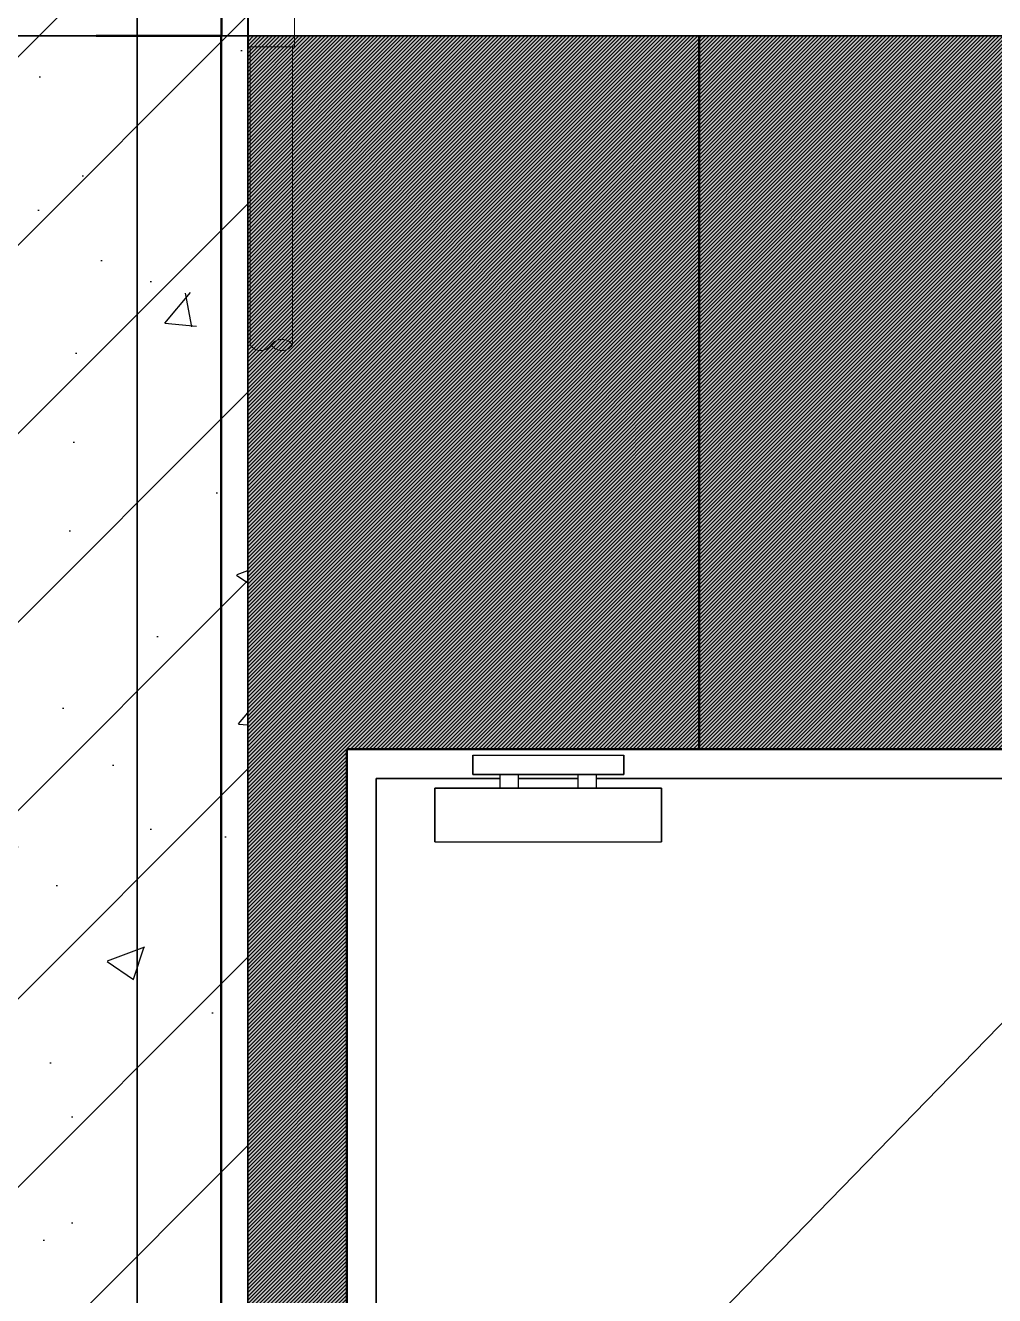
# Model space of a CAD drawing. Header units: millimetres. Extents: x -25371 to 2282244, y -90657 to 147824.
# Drawn here: x 1887416 to 1888571, y 526 to 2040 of the extents above; entities that cross this region are included whole.
import ezdxf

# ---------------------------------------------------------------- set-up
doc = ezdxf.new("R2010")
doc.units = ezdxf.units.MM
doc.layers.add('000 - CONCRETE_COL_HATCH_', color=7, linetype='Continuous')
doc.layers.add('000 - EXISTING_PRECAST_MAIN_COLOR_1', color=7, linetype='Continuous')
for name, color, linetype, lineweight in [('A-DOOR', 7, 'Continuous', 35), ('A-DOOR-E', 7, 'Continuous', 35), ('A-DOOR-FRAM', 7, 'Continuous', 35), ('A-GLAZ-CURT', 7, 'Continuous', 35), ('A-GLAZ-CURT-HDLN', 7, 'Continuous', 9), ('WALL-E', 7, 'Continuous', 50)]:
    doc.layers.add(name, color=color, linetype=linetype, lineweight=lineweight)

# ---------------------------------------------------------------- blocks, each defined once
blk = doc.blocks.new('System Panel - DPA-AR_Facade_Solid Panel 150mm-5074408-VS01 - ELEVATION 4')
at = {"layer": 'A-GLAZ-CURT', "color": 7}
for p, q in [((1650, 106600), (1800, 106600)), ((1650, 106600), (1800, 106600)), ((1800, 103600), (1800, 106600)), ((1800, 106600), (1800, 106600)), ((1800, 106600), (1800, 103600))]:
    blk.add_line(p, q, dxfattribs=at)
blk = doc.blocks.new('System Panel - DPA-AR_Facade_Solid Panel 150mm-V57-VS01 - ELEVATION 4')
at = {"layer": 'A-GLAZ-CURT', "color": 7}
for p, q in [((1650, 106600), (1800, 106600)), ((1650.9, 106600), (1800, 106600)), ((1800, 103600), (1800, 106600)), ((1800, 106600), (1800, 106600)), ((1800, 106600), (1800, 103600))]:
    blk.add_line(p, q, dxfattribs=at)
blk = doc.blocks.new('DPA_Curved type B_Corner 1 - Curved Type B_Corner 1-5074401-VS01 - ELEVATION 4')
at = {"layer": 'A-GLAZ-CURT', "color": 7}
for p, q in [((1800, 106600), (300, 106600)), ((1000, 106600), (1700, 106600)), ((1700, 106600), (1800, 106600)), ((1700, 103600), (1700, 106600)), ((1700, 103600), (1700, 106600)), ((1800, 103600), (1800, 106600)), ((1800, 103600), (1800, 106600))]:
    blk.add_line(p, q, dxfattribs=at)
blk = doc.blocks.new('DPA_Curved type B_Corner 1 - Curved Type B_Corner 1-5545647-VS01 - ELEVATION 4')
at = {"layer": 'A-GLAZ-CURT', "color": 7}
for p, q in [((1700, 106600), (1700, 108700)), ((1700, 106600), (1700, 108700)), ((1800, 106600), (1800, 108700)), ((1800, 106600), (1800, 108700)), ((300, 106600), (1800, 106600)), ((1700, 106600), (1000, 106600)), ((1800, 106600), (1700, 106600))]:
    blk.add_line(p, q, dxfattribs=at)
blk = doc.blocks.new('System Panel - DPA-AR_Facade_Solid Panel 150mm-V66-VS01 - ELEVATION 4')
at = {"layer": 'A-GLAZ-CURT', "color": 7}
for p, q in [((1650.9, 106600), (1800, 106600)), ((1650.9, 106600), (1800, 106600)), ((1800, 103600), (1800, 106600)), ((1800, 106600), (1800, 103600))]:
    blk.add_line(p, q, dxfattribs=at)
blk = doc.blocks.new('DPA_DR-SG-SW1 - D10_1300x2150 mm-5230762-VS01 - ELEVATION 4')
at = {"layer": 'A-DOOR', "color": 7}
for p, q in [((1800, 105715), (1800, 103600)), ((1800, 103600), (1800, 105715))]:
    blk.add_line(p, q, dxfattribs=at)
at = {"layer": 'A-DOOR-FRAM', "color": 7}
for p, q in [((1800, 103600), (1800, 105750)), ((1800, 105750), (1800, 103600)), ((1800, 103600), (1800, 105715)), ((1800, 103600), (1800, 105715))]:
    blk.add_line(p, q, dxfattribs=at)
blk = doc.blocks.new('DPA_CP_Entrance Canopy Lower - Depth 4200-5687027-VS01 - ELEVATION 4')
at = {"layer": 'A-GLAZ-CURT', "color": 7, "lineweight": 9}
for p, q in [((1832.5, 106586.9), (1832.5, 106641.9)), ((1887.5, 106641.9), (1887.5, 106586.9)), ((1887.5, 106586.9), (1832.5, 106586.9)), ((1834.5, 106231.7), (1834.5, 106586.9)), ((1885, 106231.7), (1885, 106586.9))]:
    blk.add_line(p, q, dxfattribs=at)
at = {"layer": 'A-GLAZ-CURT', "color": 7}
for p, q in [((1801, 106600), (1801, 106625)), ((1801, 106625), (1801, 106600)), ((4401, 106600), (1801, 106600)), ((1801, 106600), (4401, 106600))]:
    blk.add_line(p, q, dxfattribs=at)
at = {"layer": 'A-GLAZ-CURT', "color": 7, "lineweight": 9}
for centre, start, end in [((1872.4, 106223), 34.7148, 145.2852), ((1847.1, 106240.4), 214.7148, 325.2852), ((1872.4, 106240.4), 214.7148, 325.2852)]:
    blk.add_arc(centre, 15.3, start, end, dxfattribs=at)
at = {"layer": 'A-GLAZ-CURT-HDLN', "color": 7}
blk.add_line((1801, 106600), (1801, 109310.9), dxfattribs=at)
blk = doc.blocks.new('DPA_CP_Entrance Canopy Lower - Depth 4200-V69-VS01 - ELEVATION 4')
at = {"layer": 'A-GLAZ-CURT', "color": 7}
for p, q in [((1801, 106600), (1801, 106625)), ((1801, 106625), (1801, 106600)), ((4401, 106600), (1801, 106600)), ((1801, 106600), (4401, 106600))]:
    blk.add_line(p, q, dxfattribs=at)
at = {"layer": 'A-GLAZ-CURT', "color": 7, "lineweight": 9}
for p, q in [((1832.5, 106586.9), (1832.5, 106600)), ((1887.5, 106600), (1887.5, 106586.9)), ((1887.5, 106586.9), (1832.5, 106586.9)), ((1834.5, 106231.7), (1834.5, 106586.9)), ((1885, 106231.7), (1885, 106586.9))]:
    blk.add_line(p, q, dxfattribs=at)
for centre, start, end in [((1872.4, 106223), 34.7148, 145.2852), ((1847.1, 106240.4), 214.7148, 325.2852), ((1872.4, 106240.4), 214.7148, 325.2852)]:
    blk.add_arc(centre, 15.3, start, end, dxfattribs=at)
at = {"layer": 'A-GLAZ-CURT-HDLN', "color": 7}
blk.add_line((1801, 106600), (1801, 109310.9), dxfattribs=at)
blk = doc.blocks.new('DPA_CP_Entrance Canopy Lower - Depth 4200-V70-VS01 - ELEVATION 4')
at = {"layer": 'A-GLAZ-CURT', "color": 7}
for p, q in [((1801, 106600), (1801, 106625)), ((1801, 106625), (1801, 106600)), ((4401, 106600), (1801, 106600)), ((1801, 106600), (4401, 106600))]:
    blk.add_line(p, q, dxfattribs=at)
at = {"layer": 'A-GLAZ-CURT', "color": 7, "lineweight": 9}
for p, q in [((1832.5, 106586.9), (1832.5, 106600)), ((1887.5, 106600), (1887.5, 106586.9)), ((1887.5, 106586.9), (1832.5, 106586.9)), ((1834.5, 106231.7), (1834.5, 106586.9)), ((1885, 106231.7), (1885, 106586.9))]:
    blk.add_line(p, q, dxfattribs=at)
for centre, start, end in [((1872.4, 106223), 34.7148, 145.2852), ((1847.1, 106240.4), 214.7148, 325.2852), ((1872.4, 106240.4), 214.7148, 325.2852)]:
    blk.add_arc(centre, 15.3, start, end, dxfattribs=at)
at = {"layer": 'A-GLAZ-CURT-HDLN', "color": 7}
blk.add_line((1801, 106600), (1801, 109310.9), dxfattribs=at)
blk = doc.blocks.new('DPA_CP_Entrance Canopy Lower - Depth 4200-V71-VS01 - ELEVATION 4')
at = {"layer": 'A-GLAZ-CURT', "color": 7}
for p, q in [((1801, 106600), (1801, 106625)), ((1801, 106625), (1801, 106600)), ((4401, 106600), (1801, 106600)), ((1801, 106600), (4401, 106600))]:
    blk.add_line(p, q, dxfattribs=at)
at = {"layer": 'A-GLAZ-CURT', "color": 7, "lineweight": 9}
for p, q in [((1832.5, 106586.9), (1832.5, 106600)), ((1887.5, 106600), (1887.5, 106586.9)), ((1887.5, 106586.9), (1832.5, 106586.9)), ((1834.5, 106231.7), (1834.5, 106586.9)), ((1885, 106231.7), (1885, 106586.9))]:
    blk.add_line(p, q, dxfattribs=at)
for centre, start, end in [((1872.4, 106223), 34.7148, 145.2852), ((1847.1, 106240.4), 214.7148, 325.2852), ((1872.4, 106240.4), 214.7148, 325.2852)]:
    blk.add_arc(centre, 15.3, start, end, dxfattribs=at)
at = {"layer": 'A-GLAZ-CURT-HDLN', "color": 7}
blk.add_line((1801, 106600), (1801, 109310.9), dxfattribs=at)
blk = doc.blocks.new('DPA_CP_Entrance Canopy Lower - Depth 4200-V72-VS01 - ELEVATION 4')
at = {"layer": 'A-GLAZ-CURT', "color": 7}
for p, q in [((1801, 106600), (1801, 106625)), ((1801, 106625), (1801, 106600)), ((4401, 106600), (1801, 106600)), ((1801, 106600), (4401, 106600))]:
    blk.add_line(p, q, dxfattribs=at)
at = {"layer": 'A-GLAZ-CURT', "color": 7, "lineweight": 9}
for p, q in [((1832.5, 106586.9), (1832.5, 106600)), ((1887.5, 106600), (1887.5, 106586.9)), ((1887.5, 106586.9), (1832.5, 106586.9)), ((1834.5, 106231.7), (1834.5, 106586.9)), ((1885, 106231.7), (1885, 106586.9))]:
    blk.add_line(p, q, dxfattribs=at)
for centre, start, end in [((1872.4, 106223), 34.7148, 145.2852), ((1847.1, 106240.4), 214.7148, 325.2852), ((1872.4, 106240.4), 214.7148, 325.2852)]:
    blk.add_arc(centre, 15.3, start, end, dxfattribs=at)
at = {"layer": 'A-GLAZ-CURT-HDLN', "color": 7}
blk.add_line((1801, 106600), (1801, 109310.9), dxfattribs=at)
blk = doc.blocks.new('DPA_CP_Entrance Canopy Lower - Depth 4200-V73-VS01 - ELEVATION 4')
at = {"layer": 'A-GLAZ-CURT', "color": 7}
for p, q in [((1801, 106600), (1801, 106625)), ((1801, 106625), (1801, 106600)), ((4401, 106600), (1801, 106600)), ((1801, 106600), (4401, 106600))]:
    blk.add_line(p, q, dxfattribs=at)
at = {"layer": 'A-GLAZ-CURT', "color": 7, "lineweight": 9}
for p, q in [((1832.5, 106586.9), (1832.5, 106600)), ((1887.5, 106600), (1887.5, 106586.9)), ((1887.5, 106586.9), (1832.5, 106586.9)), ((1834.5, 106231.7), (1834.5, 106586.9)), ((1885, 106231.7), (1885, 106586.9))]:
    blk.add_line(p, q, dxfattribs=at)
for centre, start, end in [((1872.4, 106223), 34.7148, 145.2852), ((1847.1, 106240.4), 214.7148, 325.2852), ((1872.4, 106240.4), 214.7148, 325.2852)]:
    blk.add_arc(centre, 15.3, start, end, dxfattribs=at)
at = {"layer": 'A-GLAZ-CURT-HDLN', "color": 7}
blk.add_line((1801, 106600), (1801, 109310.9), dxfattribs=at)
blk = doc.blocks.new('DPA_DR-SG-SW - D4_1100x2150 mm-5440963-VS01 - ELEVATION 4')
at = {"layer": '000 - EXISTING_PRECAST_MAIN_COLOR_1', "color": 7}
for p, q in [((1950, 105750), (1950, 103600)), ((1950, 105750), (1950, 103600)), ((1950, 105750), (3050, 105750)), ((3050, 105750), (1950, 105750)), ((2100, 105719.9), (2100, 105742.9)), ((2100, 105742.9), (2100, 105719.9)), ((2100, 105742.9), (2280, 105742.9)), ((2100, 105742.9), (2280, 105742.9)), ((2280, 105719.9), (2280, 105742.9)), ((2280, 105742.9), (2280, 105719.9)), ((3015, 105715), (1985, 104657.5)), ((1985, 105715), (2132.5, 105715)), ((2132.5, 105715), (1985, 105715)), ((1985, 103600), (1985, 105715)), ((1985, 105715), (1985, 103600)), ((1985, 103600), (1985, 105715)), ((1985, 105715), (1985, 103600)), ((1985, 105715), (2132.5, 105715)), ((2132.5, 105715), (1985, 105715)), ((2280, 105719.9), (2100, 105719.9)), ((2100, 105719.9), (2280, 105719.9)), ((2132.5, 105719.9), (2132.5, 105703.4)), ((2134, 105719.9), (2153, 105719.9)), ((2153, 105719.9), (2134, 105719.9)), ((2154.4, 105715), (2225.5, 105715)), ((2225.5, 105715), (2154.4, 105715)), ((2154.4, 105715), (2225.5, 105715)), ((2225.5, 105715), (2154.4, 105715)), ((2154.5, 105703.4), (2154.5, 105719.9)), ((2225.5, 105719.9), (2225.5, 105703.4)), ((2246, 105719.9), (2227, 105719.9)), ((2227, 105719.9), (2246, 105719.9)), ((2247.4, 105715), (3015, 105715)), ((3015, 105715), (2247.4, 105715)), ((2247.4, 105715), (3015, 105715)), ((3015, 105715), (2247.4, 105715)), ((2247.5, 105703.4), (2247.5, 105719.9)), ((2055, 105703.4), (2055, 105639.4)), ((2055, 105639.4), (2055, 105703.4)), ((2325, 105703.4), (2055, 105703.4)), ((2055, 105703.4), (2325, 105703.4)), ((2134, 105703.4), (2153, 105703.4)), ((2153, 105703.4), (2134, 105703.4)), ((2246, 105703.4), (2227, 105703.4)), ((2227, 105703.4), (2246, 105703.4)), ((2325, 105703.4), (2325, 105639.4)), ((2325, 105639.4), (2325, 105703.4)), ((2055, 105639.4), (2325, 105639.4)), ((2055, 105639.4), (2325, 105639.4))]:
    blk.add_line(p, q, dxfattribs=at)
blk = doc.blocks.new('C-1-VS01_REV00_20260616-140725_ELEVATION_4_EX')
at = {"layer": '000 - CONCRETE_COL_HATCH_'}
h = blk.add_hatch(dxfattribs=at)
h.set_pattern_fill('ANSI31')
h.set_pattern_definition([(45, (0, 0), (-112.2532, 112.2532), [])])
h.paths.add_polyline_path([(10532.2, 103600), (14053.6, 103600), (14053.6, 108700), (10532.2, 108700)])
h = blk.add_hatch(dxfattribs=at)
h.set_pattern_fill('AR-CONC', scale=0.05)
h.set_pattern_definition([(50, (0, 0), (455.4617, -39.8477), [47.625, -523.875]), (355, (0, 0), (-88.1086, 477.6421), [38.1, -419.1015]), (100.45144, (37.96, -3.3), (367.3531, 437.7944), [40.475, -445.2256]), (46.1842, (5e-15, 127), (677.6976, -105.1058), [71.4375, -785.8125]), (96.63556, (56.5, 118.24), (593.5103, 618.5653), [60.7126, -667.839]), (351.18415, (5e-15, 127), (593.5103, 618.5653), [57.15, -628.6493]), (21, (63.5, 95.25), (379.036, -255.663), [47.625, -523.875]), (326, (63.5, 95.25), (154.505, 460.47), [38.1, -419.1]), (71.45144, (95.1, 73.94), (533.541, 204.807), [40.475, -445.2248]), (37.5, (0, 0), (7.7215, 211.3876), [0, -414.02, 0, -425.45, 0, -420.6875]), (7.5, (0, 0), (167.04916, 250.45144), [0, -242.57, 0, -404.495, 0, -160.3375]), (327.5, (-141.6, 5e-15), (338.9765, -14.32186), [0, -158.75, 0, -495.3, 0, -657.225]), (317.5, (-205.1, 8e-15), (370.32295, 63.5662), [0, -206.375, 0, -328.93, 0, -466.725])])
h.paths.add_polyline_path([(10532.2, 103600), (14053.6, 103600), (14053.6, 108700), (10532.2, 108700)])
h = blk.add_hatch(dxfattribs=at)
h.set_pattern_fill('AR-CONC', scale=0.05, angle=-2e-15)
h.paths.add_polyline_path([(16572.8, 106950), (14053.6, 107184.7), (14054.3, 106600), (16572.8, 106600)])
h.paths.add_polyline_path([(15271.8, 105750), (15271.8, 103600), (16721.8, 103600), (16721.8, 108700), (14053.6, 108700), (14053.6, 107184.7), (14053.6, 103600), (14171.8, 103600), (14171.8, 105750)])
h = blk.add_hatch(dxfattribs=at)
h.set_pattern_fill('ANSI31', angle=-2e-15)
h.paths.add_polyline_path([(16572.8, 106950), (14053.6, 107184.7), (14054.3, 106600), (16572.8, 106600)])
h.paths.add_polyline_path([(15271.8, 105750), (15271.8, 103600), (16721.8, 103600), (16721.8, 108700), (14053.6, 108700), (14053.6, 107184.7), (14053.6, 103600), (14171.8, 103600), (14171.8, 105750)])
at = {"color": 7}
for points in [[(10532.2, 103600), (14053.6, 103600), (14053.6, 108700), (10532.2, 108700)], [(14053.6, 103600), (16721.8, 103600), (16721.8, 108700), (14053.6, 108700)]]:
    blk.add_lwpolyline(points, close=True, dxfattribs=at)
at = {"layer": 'WALL-E', "color": 7}
for p, q in [((13872.7, 106600), (14021.8, 106600)), ((14021.8, 103600), (14021.8, 106600)), ((14591.8, 105750), (14591.8, 106600)), ((14591.8, 106600), (14591.8, 105750)), ((14021.8, 103600), (14021.8, 105750)), ((14591.8, 105750), (14171.8, 105750)), ((14171.8, 105750), (14171.8, 103600)), ((14171.8, 105750), (14171.8, 103600)), ((15271.8, 105750), (14591.8, 105750))]:
    blk.add_line(p, q, dxfattribs=at)
at = {"layer": '000 - EXISTING_PRECAST_MAIN_COLOR_1', "color": 7}
blk.add_blockref('DPA_DR-SG-SW - D4_1100x2150 mm-5440963-VS01 - ELEVATION 4', (12221.8, 0), dxfattribs=at)
at = {"layer": 'A-DOOR-E', "color": 7}
blk.add_blockref('DPA_DR-SG-SW1 - D10_1300x2150 mm-5230762-VS01 - ELEVATION 4', (12221.8, 0), dxfattribs=at)
at = {"layer": 'A-GLAZ-CURT', "color": 7}
for name in ['DPA_CP_Entrance Canopy Lower - Depth 4200-5687027-VS01 - ELEVATION 4', 'DPA_CP_Entrance Canopy Lower - Depth 4200-V69-VS01 - ELEVATION 4', 'DPA_CP_Entrance Canopy Lower - Depth 4200-V70-VS01 - ELEVATION 4', 'DPA_CP_Entrance Canopy Lower - Depth 4200-V71-VS01 - ELEVATION 4', 'DPA_CP_Entrance Canopy Lower - Depth 4200-V72-VS01 - ELEVATION 4', 'DPA_CP_Entrance Canopy Lower - Depth 4200-V73-VS01 - ELEVATION 4', 'DPA_Curved type B_Corner 1 - Curved Type B_Corner 1-5545647-VS01 - ELEVATION 4', 'DPA_Curved type B_Corner 1 - Curved Type B_Corner 1-5074401-VS01 - ELEVATION 4', 'System Panel - DPA-AR_Facade_Solid Panel 150mm-5074408-VS01 - ELEVATION 4', 'System Panel - DPA-AR_Facade_Solid Panel 150mm-5074408-VS01 - ELEVATION 4', 'System Panel - DPA-AR_Facade_Solid Panel 150mm-V57-VS01 - ELEVATION 4', 'System Panel - DPA-AR_Facade_Solid Panel 150mm-V66-VS01 - ELEVATION 4']:
    blk.add_blockref(name, (12221.8, 0), dxfattribs=at)

msp = doc.modelspace()

# ---------------------------------------------------------------- block references
at = {"color": 7}
msp.add_blockref('C-1-VS01_REV00_20260616-140725_ELEVATION_4_EX', (1873627.43, -104572.744), dxfattribs=at)

doc.saveas('drawing.dxf')
